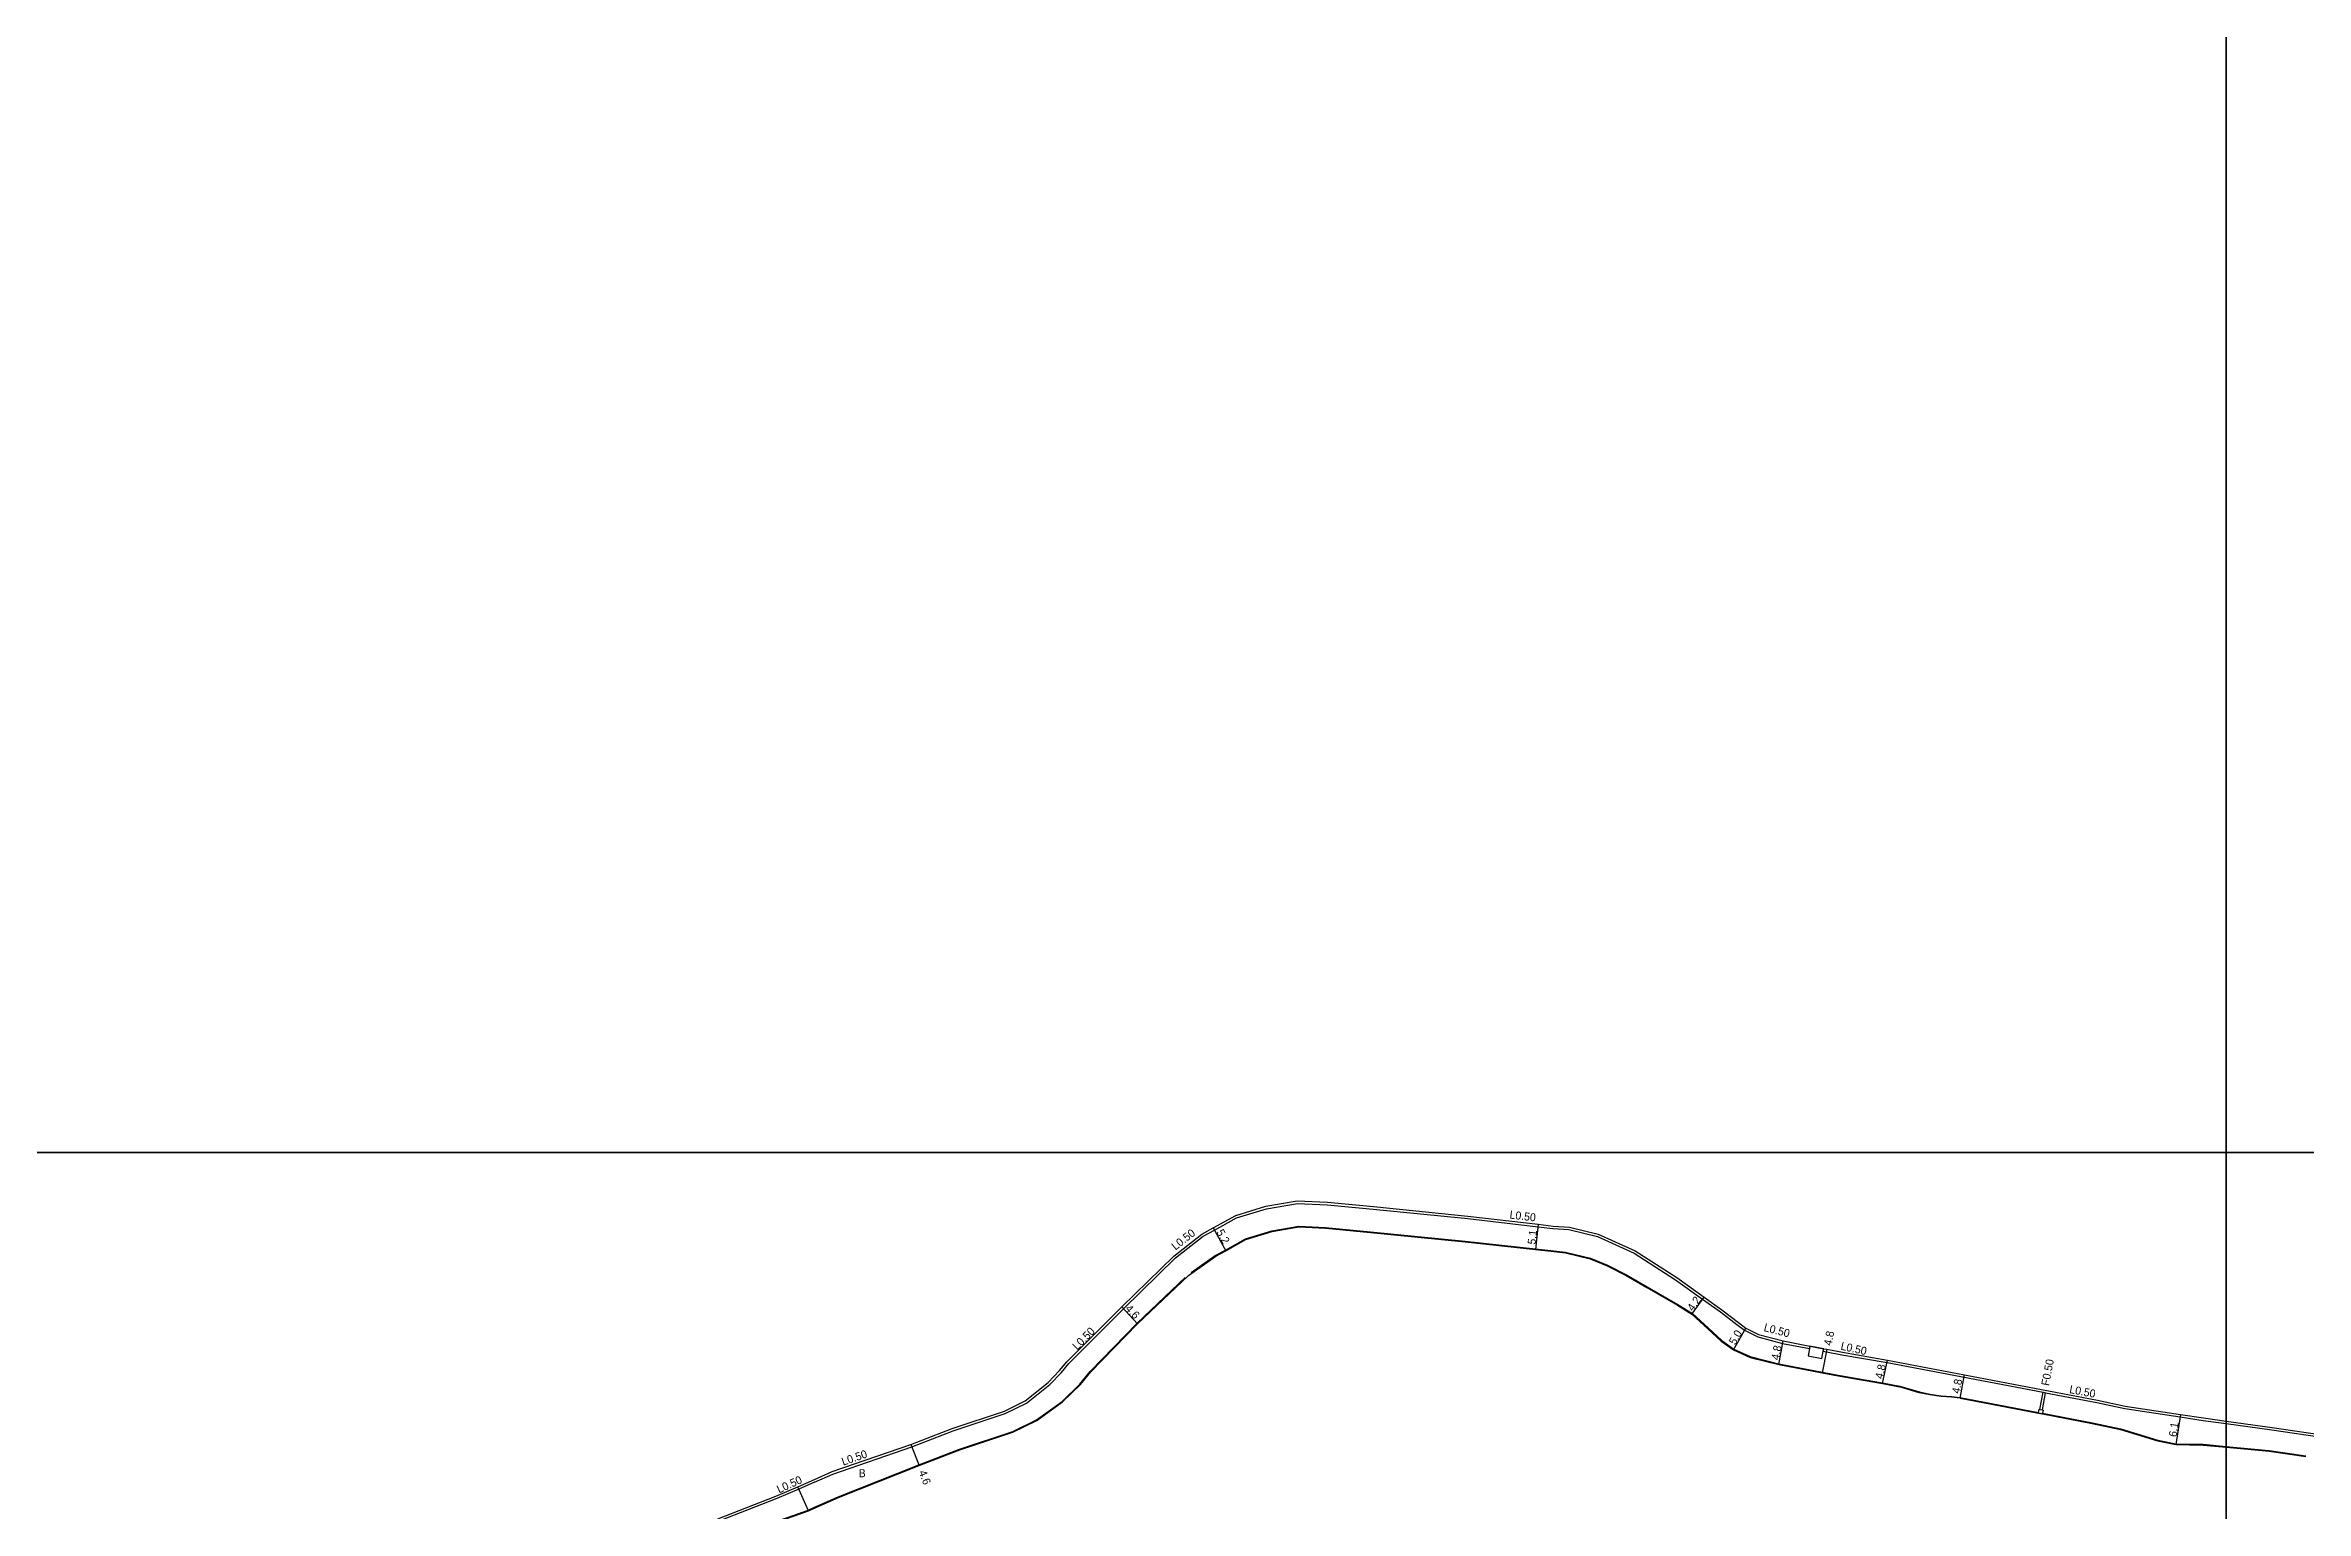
# Model space of a CAD drawing. Header units: metres. Extents: x -28000 to -23998, y -90000 to -87000.
# Drawn here: x -27636.1 to -27184.1, y -88871.7 to -88578.6 of the extents above; entities that cross this region are included whole.
import ezdxf

# ---------------------------------------------------------------- set-up
doc = ezdxf.new("R2010")
doc.units = ezdxf.units.M
doc.header["$LTSCALE"] = 2.5
for name, color, linetype in [('側溝・桝', 7, 'Continuous'), ('図郭', 7, 'Continuous'), ('幅員', 7, 'Continuous'), ('歩道・分離帯・安全施設', 7, 'Continuous'), ('舗装', 7, 'Continuous'), ('道路', 7, 'Continuous')]:
    doc.layers.add(name, color=color, linetype=linetype)
doc.styles.get("Standard").update_dxf_attribs({"font": ''})
doc.styles.get('Standard').set_extended_font_data('@MS PGothic')

msp = doc.modelspace()

# ---------------------------------------------------------------- linework, layer by layer
at = {"layer": '側溝・桝', "flags": 128}
for points in [[(-27482.27, -88865.93), (-27478.58, -88864.3), (-27462.8, -88858.85), (-27454.56, -88855.65), (-27444.11, -88852.2), (-27439.87, -88850.12), (-27435.22, -88846.4), (-27432.9, -88843.97), (-27431.42, -88842.23), (-27420.45, -88831.24), (-27410.06, -88821.08), (-27404.53, -88816.75), (-27402.29, -88815.52), (-27397.86, -88813.08), (-27391.88, -88811.24), (-27385.71, -88810.17), (-27379.75, -88810.44), (-27370.55, -88811.33), (-27351.66, -88813.21), (-27337.6, -88814.85), (-27334.64, -88815.2), (-27331.42, -88815.41), (-27325.74, -88816.78), (-27318.4, -88820.1), (-27310.1, -88825.44), (-27304.69, -88829.33), (-27301.15, -88831.86), (-27297.83, -88834.41), (-27296.29, -88835.55), (-27293.67, -88836.87), (-27288.69, -88838.18), (-27283.33, -88839.21)], [(-27280.58, -88839.73), (-27279.95, -88839.85), (-27276.84, -88840.45), (-27267.8, -88841.99), (-27236.6, -88847.95), (-27236.11, -88848.04), (-27225.86, -88850), (-27220.28, -88851.2), (-27209.19, -88852.88), (-27204.61, -88853.57), (-27200, -88854.21)], [(-27200, -88854.21), (-27190.91, -88855.48), (-27179.07, -88857.2), (-27175.08, -88857.18), (-27170.03, -88856.79), (-27146.99, -88852.99), (-27145.13, -88852.71), (-27142.29, -88851.85), (-27140.68, -88851.64), (-27138.39, -88851.34), (-27130.96, -88851.76), (-27110.36, -88849.33), (-27101.8, -88847.4), (-27092.44, -88844.26), (-27083.98, -88841.07), (-27082.28, -88840.36)], [(-27237.26, -88851.38), (-27236.6, -88847.95)], [(-27236.76, -88851.48), (-27236.11, -88848.04)], [(-27482.27, -88865.93), (-27485.42, -88867.32), (-27489.82, -88869.22), (-27501.39, -88873.75), (-27507.55, -88876.73), (-27512.04, -88879.47), (-27513.37, -88880.43), (-27517.75, -88884.29), (-27522.36, -88888.97), (-27525.29, -88891.8), (-27525.9, -88892.42), (-27525.97, -88892.36), (-27526.26, -88892.08)]]:
    msp.add_lwpolyline(points, dxfattribs=at)
for points in [[(-27280.49, -88839.24), (-27283.24, -88838.71), (-27283.33, -88839.21), (-27283.61, -88840.68), (-27280.86, -88841.21), (-27280.58, -88839.73)], [(-27236.62, -88851.51), (-27236.74, -88852.14), (-27236.77, -88852.29), (-27237.56, -88852.14), (-27237.53, -88851.99), (-27237.41, -88851.36), (-27237.26, -88851.38), (-27236.76, -88851.48)]]:
    msp.add_lwpolyline(points, close=True, dxfattribs=at)
at = {"layer": '図郭'}
for points in [[(-28000, -88800), (-27200, -88800), (-27200, -88200), (-28000, -88200)], [(-27200, -88800), (-26400, -88800), (-26400, -88200), (-27200, -88200)], [(-28000, -89400), (-27200, -89400), (-27200, -88800), (-28000, -88800)], [(-27200, -89400), (-26400, -89400), (-26400, -88800), (-27200, -88800)]]:
    msp.add_lwpolyline(points, close=True, dxfattribs=at)
at = {"layer": '幅員', "flags": 128}
for points in [[(-27402.53, -88815.08), (-27400.02, -88819.64)], [(-27337.54, -88814.36), (-27338.13, -88819.42)], [(-27306.83, -88832.35), (-27304.4, -88828.92)], [(-27420.8, -88830.89), (-27417.65, -88834.24)], [(-27298.53, -88839.45), (-27296.03, -88835.12)], [(-27289.48, -88842.4), (-27288.58, -88837.69)], [(-27279.86, -88839.36), (-27280.76, -88844.08)], [(-27268.75, -88846.19), (-27267.71, -88841.5)], [(-27253.21, -88849.15), (-27252.31, -88844.44)], [(-27209.12, -88852.38), (-27210.08, -88858.4)], [(-27462.97, -88858.38), (-27461.32, -88862.62)], [(-27483.46, -88871.65), (-27485.62, -88866.87)]]:
    msp.add_lwpolyline(points, dxfattribs=at)
at = {"layer": '歩道・分離帯・安全施設', "flags": 128}
for points in [[(-27406.93, -88824.03), (-27402.12, -88820.62), (-27400.1, -88819.5), (-27396.07, -88817.29), (-27390.82, -88815.67), (-27385.42, -88814.74), (-27380.08, -88814.98), (-27371.07, -88815.85), (-27352.18, -88817.73), (-27338.11, -88819.27), (-27335.05, -88819.61), (-27332.1, -88819.92), (-27327.13, -88821.13), (-27323.68, -88822.52)], [(-27482.27, -88870.96), (-27477.54, -88868.86), (-27461.38, -88862.48), (-27453.24, -88859.33), (-27442.63, -88855.82), (-27437.86, -88853.48), (-27432.75, -88849.77), (-27429.19, -88846.3), (-27427.12, -88843.78), (-27417.75, -88834.13), (-27408.15, -88825.02)], [(-27323.68, -88822.52), (-27319.92, -88824.44), (-27315.78, -88826.86), (-27309.63, -88830.37)], [(-27309.63, -88830.37), (-27306.74, -88832.23), (-27303.54, -88835.13), (-27300.88, -88837.63), (-27298.45, -88839.32), (-27295.17, -88840.83), (-27289.45, -88842.26), (-27280.73, -88843.93), (-27277.57, -88844.54), (-27268.73, -88846.04), (-27265.29, -88846.7)], [(-27265.29, -88846.7), (-27261.33, -88847.89), (-27259.24, -88848.33), (-27256.99, -88848.64), (-27254.94, -88848.78), (-27253.19, -88849.01), (-27237.53, -88851.99)], [(-27236.74, -88852.14), (-27226.77, -88854.05), (-27221.09, -88855.27), (-27213.7, -88857.5), (-27210.07, -88858.25), (-27207.38, -88858.3), (-27204.62, -88858.36), (-27200, -88858.79)], [(-27200, -88858.79), (-27191.39, -88859.61), (-27184.07, -88860.67)], [(-27523.74, -88898.73), (-27521.85, -88896.11), (-27520.47, -88893.62), (-27519.16, -88891.23), (-27515.36, -88887.05), (-27515.31, -88887), (-27511.86, -88883.89), (-27511.18, -88883.36), (-27506.93, -88880.59), (-27505.77, -88879.93), (-27500.01, -88877.14), (-27487.64, -88872.97), (-27483.51, -88871.51), (-27482.27, -88870.96)]]:
    msp.add_lwpolyline(points, dxfattribs=at)
at = {"layer": '道路', "flags": 128}
for points in [[(-27482.27, -88865.38), (-27478.76, -88863.83), (-27462.97, -88858.38), (-27454.73, -88855.18), (-27444.3, -88851.73), (-27440.14, -88849.69), (-27435.56, -88846.03), (-27433.28, -88843.63), (-27431.78, -88841.89), (-27420.8, -88830.89), (-27410.39, -88820.71), (-27404.81, -88816.33), (-27402.53, -88815.08), (-27398.05, -88812.62), (-27391.99, -88810.75), (-27385.74, -88809.67), (-27379.72, -88809.94), (-27370.5, -88810.83), (-27351.61, -88812.72), (-27337.54, -88814.36), (-27334.59, -88814.7), (-27331.34, -88814.91), (-27325.58, -88816.31), (-27318.16, -88819.66), (-27309.82, -88825.02), (-27304.4, -88828.92), (-27300.85, -88831.46), (-27297.53, -88834.01), (-27296.03, -88835.12), (-27293.49, -88836.4), (-27288.58, -88837.69), (-27283.24, -88838.71), (-27280.49, -88839.24), (-27279.86, -88839.36), (-27276.75, -88839.96), (-27267.71, -88841.5), (-27225.76, -88849.51), (-27220.19, -88850.71), (-27209.12, -88852.38), (-27204.54, -88853.07), (-27200, -88853.71)], [(-27482.27, -88871.12), (-27477.48, -88869), (-27461.32, -88862.62), (-27453.19, -88859.47), (-27442.58, -88855.96), (-27437.78, -88853.6), (-27432.65, -88849.88), (-27429.08, -88846.4), (-27427.01, -88843.88), (-27417.65, -88834.24), (-27407.51, -88824.62), (-27402.04, -88820.75), (-27400.02, -88819.64), (-27396.01, -88817.43), (-27390.78, -88815.82), (-27385.41, -88814.89), (-27380.09, -88815.13), (-27371.09, -88816), (-27352.2, -88817.88), (-27338.13, -88819.42), (-27335.07, -88819.76), (-27332.13, -88820.07), (-27327.17, -88821.27), (-27323.75, -88822.66)], [(-27323.75, -88822.66), (-27319.99, -88824.57), (-27315.85, -88826.99), (-27309.71, -88830.5)], [(-27309.71, -88830.5), (-27306.83, -88832.35), (-27303.64, -88835.24), (-27300.97, -88837.75), (-27298.53, -88839.45), (-27295.22, -88840.97), (-27289.48, -88842.4), (-27280.76, -88844.08), (-27277.6, -88844.68), (-27268.75, -88846.19), (-27265.33, -88846.84)], [(-27200, -88853.71), (-27190.84, -88854.99), (-27179.03, -88856.7), (-27175.1, -88856.68), (-27170.09, -88856.3), (-27147.06, -88852.49), (-27145.24, -88852.22), (-27142.4, -88851.35), (-27140.74, -88851.15), (-27138.41, -88850.83), (-27130.98, -88851.26), (-27110.45, -88848.84), (-27101.93, -88846.92), (-27092.61, -88843.79), (-27084.17, -88840.6), (-27082.28, -88839.82)], [(-27253.21, -88849.15), (-27254.96, -88848.93), (-27257, -88848.79), (-27259.26, -88848.48), (-27261.37, -88848.04), (-27265.33, -88846.84)], [(-27253.21, -88849.15), (-27237.56, -88852.14), (-27236.77, -88852.29), (-27226.8, -88854.19), (-27221.13, -88855.41), (-27213.74, -88857.65), (-27210.08, -88858.4), (-27207.37, -88858.45), (-27204.63, -88858.51), (-27200, -88858.94)], [(-27200, -88858.94), (-27191.41, -88859.76), (-27184.1, -88860.81)], [(-27501.59, -88873.29), (-27490.01, -88868.76), (-27485.62, -88866.87), (-27482.27, -88865.38)], [(-27561.26, -88940.21), (-27559.92, -88934.94), (-27558.8, -88931.43), (-27557.94, -88929.37), (-27557.15, -88928.18), (-27556.29, -88927.14), (-27549.19, -88920.35), (-27537.53, -88908.97), (-27531.36, -88904.35), (-27526.71, -88901.07), (-27523.63, -88898.84), (-27521.72, -88896.19), (-27520.34, -88893.69), (-27519.03, -88891.32), (-27515.25, -88887.15), (-27515.21, -88887.11), (-27511.76, -88884), (-27511.09, -88883.48), (-27506.85, -88880.71), (-27505.7, -88880.06), (-27499.96, -88877.28), (-27487.59, -88873.11), (-27483.46, -88871.65), (-27482.27, -88871.12)]]:
    msp.add_lwpolyline(points, dxfattribs=at)

# ---------------------------------------------------------------- texts
at = {"layer": '側溝・桝'}
for s, rotation, p in [('L0.50', 353.354, (-27343.35, -88813.2)), ('L0.50', 38.0556, (-27410.1, -88819.64)), ('L0.50', 345.393, (-27292.58, -88835.68)), ('L0.50', 45.0677, (-27429.75, -88839.63)), ('L0.50', 347.4785, (-27277.2, -88839.41)), ('F0.50', 79.1942, (-27235.44, -88846.76)), ('L0.50', 349.1955, (-27231.46, -88848.09)), ('L0.50', 19.0509, (-27476.52, -88862.64)), ('L0.50', 24.3748, (-27489.35, -88868.19))]:
    msp.add_text(s, height=1.6, rotation=rotation, dxfattribs=at).set_placement(p)
at = {"layer": '幅員'}
for s, rotation, p in [('5.2', 298.8063, (-27401.96, -88815.91)), ('5.1', 83.3598, (-27338.12, -88818.47)), ('4.2', 54.6888, (-27306.62, -88831.88)), ('4.6', 313.2699, (-27420.25, -88831.33)), ('5.0', 60.0171, (-27298.16, -88838.62)), ('4.8', 79.1458, (-27289.43, -88841.6)), ('4.8', 79.1377, (-27278.92, -88838.73)), ('4.8', 77.479, (-27268.68, -88845.39)), ('4.8', 79.1955, (-27253.31, -88848.32)), ('6.1', 80.8893, (-27209.95, -88856.96)), ('4.6', 291.1943, (-27461.46, -88863.9))]:
    msp.add_text(s, height=1.6, rotation=rotation, dxfattribs=at).set_placement(p)
at = {"layer": '舗装'}
msp.add_text('B', height=1.6, dxfattribs=at).set_placement((-27473.42, -88864.94))

doc.saveas('drawing.dxf')
